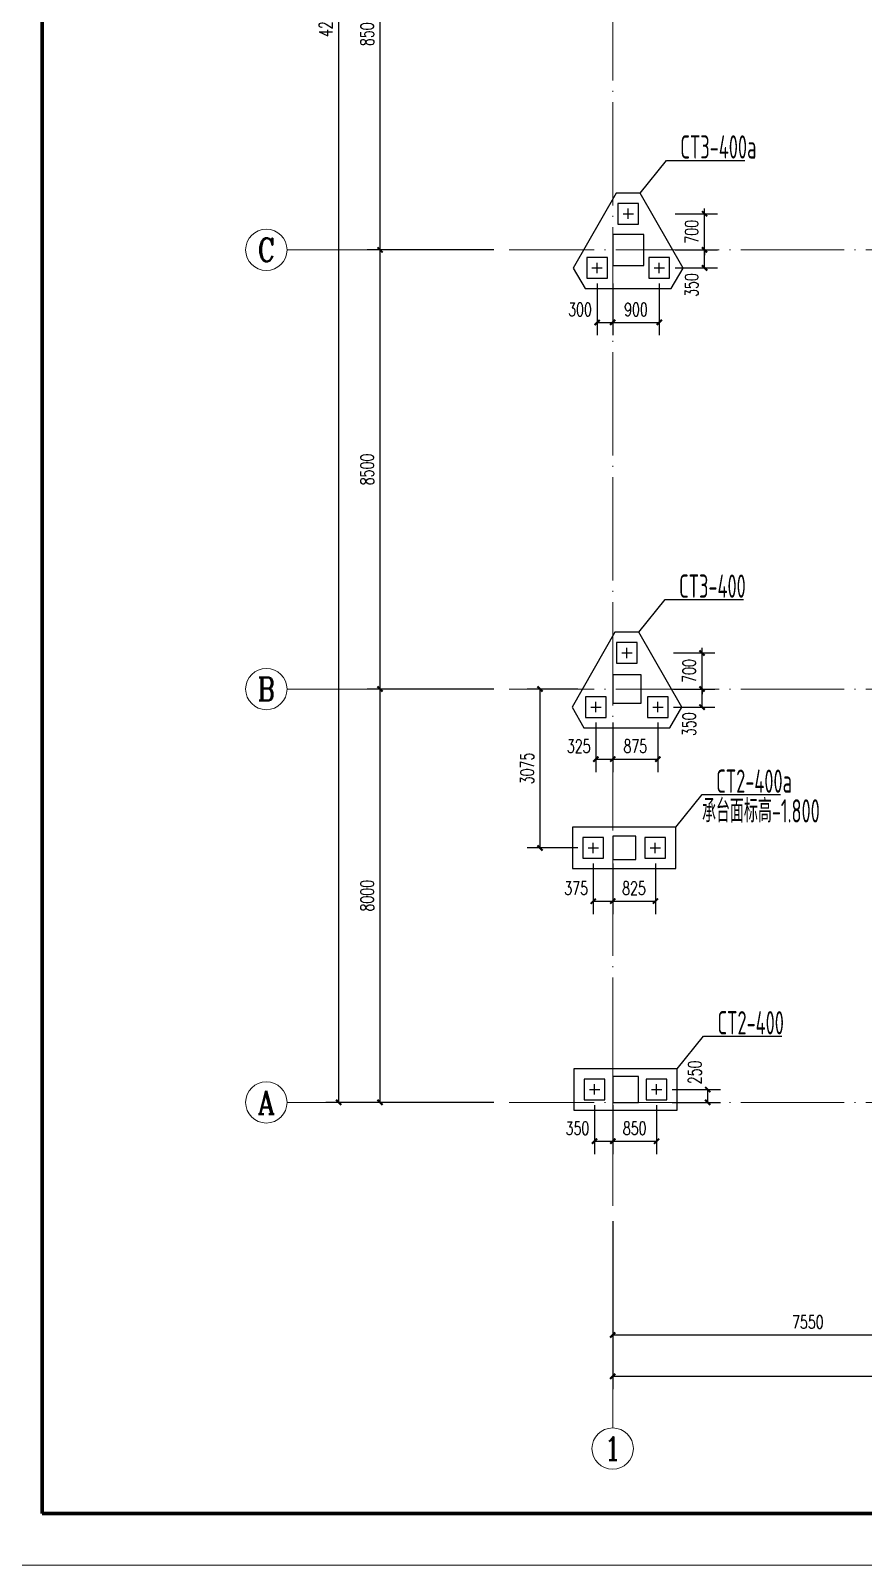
# Model space of a CAD drawing. Extents: x 3968514 to 5230306, y -516551 to -228246.
# Drawn here: x 4485464 to 4501570, y -359553 to -329853 of the extents above; entities that cross this region are included whole.
import ezdxf
from ezdxf.enums import TextEntityAlignment as Align

# ---------------------------------------------------------------- set-up
doc = ezdxf.new("R2010")
doc.units = 0
doc.header["$LTSCALE"] = 1000
doc.header["$MEASUREMENT"] = 0
doc.linetypes.add('DOTE', pattern=[2.42, 2, -0.2, 0.02, -0.2])
doc.linetypes.add('线型4', pattern=[300, 200, -100])
for name, color, linetype, lineweight in [('AXIS', 3, 'Continuous', 15), ('AXIS_TEXT', 7, 'Continuous', 15), ('BASE-CT', 21, 'Continuous', 25), ('BASE-ZM', 211, 'Continuous', 25), ('DOTE', 1, 'DOTE', 9), ('FRAME', 3, 'Continuous', 18), ('PUB_DIM', 3, 'Continuous', 15)]:
    doc.layers.add(name, color=color, linetype=linetype, lineweight=lineweight)
doc.layers.add('COLU', color=7, linetype='Continuous')
doc.layers.add('承台编号', color=2, linetype='Continuous')
doc.styles.add('_TCH_AXIS', font='COMPLEX', dxfattribs={"bigfont": 'GBCBIG'})
doc.styles.add('_TCH_DIM_T3', font='SIMPLEX.shx', dxfattribs={"width": 0.7, "bigfont": 'GBCBIG.shx'})
doc.styles.add('COMPLEX', font='COMPLEX')
doc.styles.add('TSSD_REIN', font='Tssdeng.shx', dxfattribs={"width": 0.7, "bigfont": 'hztxt.shx'})
doc.dimstyles.new('_TCH_ARCH&&100', dxfattribs={"dimtxt": 255, "dimasz": 100, "dimexe": 250, "dimexo": 300, "dimgap": 122.5, "dimtad": 1, "dimdec": 0, "dimzin": 0, "dimdsep": 46, "dimtxsty": '_TCH_DIM_T3', "dimblk": 'ARCHTICK', "dimcen": 0.09, "dimclrt": 7, "dimazin": 2, "dimtfac": 1, "dimtdec": 0, "dimtix": 1, "dimtmove": 2, "dimatfit": 3, "dimfxl": 150, "dimtolj": 1, "dimtzin": 0, "dimarcsym": 0})

# ---------------------------------------------------------------- blocks, each defined once
blk = doc.blocks.new('A$C0B803521')
at = {"layer": 'FRAME', "lineweight": 140}
for p, q in [((-97543, 92652), (-97543, 35252)), ((-97543, 35252), (-16943, 35252))]:
    blk.add_line(p, q, dxfattribs=at)
at = {"layer": 'FRAME', "lineweight": 18}
blk.add_line((-100043, 34252), (-15943, 34252), dxfattribs=at)
blk = doc.blocks.new('HDHTFHVC')
at = {"layer": 'COLU', "color": 2}
for points in [[(4682266, -354581), (4682266, -353981), (4681666, -353981), (4681666, -354581)], [(4682216, -363056), (4682216, -362506), (4681666, -362506), (4681666, -363056)], [(4682116, -366081), (4682116, -365631), (4681666, -365631), (4681666, -366081)], [(4682166, -370781), (4682166, -370281), (4681666, -370281), (4681666, -370781)]]:
    blk.add_lwpolyline(points, close=True, dxfattribs=at)
blk = doc.blocks.new('_AXISO')
blk.add_circle((0, 0), 0.5)
at = {"layer": 'AXIS_TEXT', "style": 'COMPLEX', "width": 1.041667}
blk.add_attdef('A', text='', height=0.56, dxfattribs=at).set_placement((-0.25, -0.28), (0.25, -0.28), align=Align.FIT)
blk = doc.blocks.new('_ArchTick')
at = {"color": 0, "linetype": 'ByBlock', "const_width": 0.4}
blk.add_lwpolyline([(-0.5, -0.5), (0.5, 0.5)], dxfattribs=at)
blk = doc.blocks.new('*D1341')
at = {"layer": 'AXIS', "color": 0, "lineweight": -2, "transparency": 16777216}
for p, q in [((0, -44300), (0, -47550)), ((17000, -44300), (17000, -47550)), ((0, -47300), (17000, -47300))]:
    blk.add_line(p, q, dxfattribs=at)
at = {"layer": 'Defpoints', "color": 0, "transparency": 16777216}
for p in [(0, -44000), (17000, -44000), (17000, -47300)]:
    blk.add_point(p, dxfattribs=at)
at = {"layer": 'AXIS', "color": 0, "lineweight": -2, "transparency": 16777216, "xscale": 100, "yscale": 100, "zscale": 100, "rotation": 180}
blk.add_blockref('_ArchTick', (0, -47300), dxfattribs=at)
at = {"layer": 'AXIS', "color": 0, "lineweight": -2, "transparency": 16777216, "xscale": 100, "yscale": 100, "zscale": 100}
blk.add_blockref('_ArchTick', (17000, -47300), dxfattribs=at)
at = {"layer": 'AXIS', "color": 7, "transparency": 16777216, "insert": (8500, -47050), "char_height": 255, "attachment_point": 5, "style": '_TCH_DIM_T3'}
blk.add_mtext('\\A1;17000', dxfattribs=at)
blk = doc.blocks.new('*D1342')
at = {"layer": 'AXIS', "color": 0, "lineweight": -2, "transparency": 16777216}
for p, q in [((0, -44300), (0, -46750)), ((7550, -44300), (7550, -46750)), ((0, -46500), (7550, -46500))]:
    blk.add_line(p, q, dxfattribs=at)
at = {"layer": 'Defpoints', "color": 0, "transparency": 16777216}
for p in [(0, -44000), (7550, -44000), (7550, -46500)]:
    blk.add_point(p, dxfattribs=at)
at = {"layer": 'AXIS', "color": 0, "lineweight": -2, "transparency": 16777216, "xscale": 100, "yscale": 100, "zscale": 100, "rotation": 180}
blk.add_blockref('_ArchTick', (0, -46500), dxfattribs=at)
at = {"layer": 'AXIS', "color": 0, "lineweight": -2, "transparency": 16777216, "xscale": 100, "yscale": 100, "zscale": 100}
blk.add_blockref('_ArchTick', (7550, -46500), dxfattribs=at)
at = {"layer": 'AXIS', "color": 7, "transparency": 16777216, "insert": (3775, -46250), "char_height": 255, "attachment_point": 5, "style": '_TCH_DIM_T3'}
blk.add_mtext('\\A1;7550', dxfattribs=at)
blk = doc.blocks.new('*D1353')
at = {"layer": 'AXIS', "color": 0, "lineweight": -2, "transparency": 16777216}
for p, q in [((-2300, 0), (-5550, 0)), ((-5300, -42000), (-5300, 0)), ((-2300, -42000), (-5550, -42000))]:
    blk.add_line(p, q, dxfattribs=at)
at = {"layer": 'Defpoints', "color": 0, "transparency": 16777216}
for p in [(-5300, 0), (-2000, 0), (-2000, -42000)]:
    blk.add_point(p, dxfattribs=at)
at = {"layer": 'AXIS', "color": 0, "lineweight": -2, "transparency": 16777216, "xscale": 100, "yscale": 100, "zscale": 100}
for p, rotation in [((-5300, 0), 90), ((-5300, -42000), 270)]:
    blk.add_blockref('_ArchTick', p, dxfattribs=dict(at, rotation=rotation))
at = {"layer": 'AXIS', "color": 7, "transparency": 16777216, "insert": (-5550, -21000), "char_height": 255, "attachment_point": 5, "rotation": 90, "style": '_TCH_DIM_T3'}
blk.add_mtext('\\A1;42000', dxfattribs=at)
blk = doc.blocks.new('*D1354')
at = {"layer": 'AXIS', "color": 0, "lineweight": -2, "transparency": 16777216}
for p, q in [((-2300, -34000), (-4750, -34000)), ((-4500, -42000), (-4500, -34000)), ((-2300, -42000), (-4750, -42000))]:
    blk.add_line(p, q, dxfattribs=at)
at = {"layer": 'Defpoints', "color": 0, "transparency": 16777216}
for p in [(-4500, -34000), (-2000, -34000), (-2000, -42000)]:
    blk.add_point(p, dxfattribs=at)
at = {"layer": 'AXIS', "color": 0, "lineweight": -2, "transparency": 16777216, "xscale": 100, "yscale": 100, "zscale": 100}
for p, rotation in [((-4500, -34000), 90), ((-4500, -42000), 270)]:
    blk.add_blockref('_ArchTick', p, dxfattribs=dict(at, rotation=rotation))
at = {"layer": 'AXIS', "color": 7, "transparency": 16777216, "insert": (-4750, -38000), "char_height": 255, "attachment_point": 5, "rotation": 90, "style": '_TCH_DIM_T3'}
blk.add_mtext('\\A1;8000', dxfattribs=at)
blk = doc.blocks.new('*D1355')
at = {"layer": 'AXIS', "color": 0, "lineweight": -2, "transparency": 16777216}
for p, q in [((-2300, -25500), (-4750, -25500)), ((-4500, -34000), (-4500, -25500)), ((-2300, -34000), (-4750, -34000))]:
    blk.add_line(p, q, dxfattribs=at)
at = {"layer": 'Defpoints', "color": 0, "transparency": 16777216}
for p in [(-4500, -25500), (-2000, -25500), (-2000, -34000)]:
    blk.add_point(p, dxfattribs=at)
at = {"layer": 'AXIS', "color": 0, "lineweight": -2, "transparency": 16777216, "xscale": 100, "yscale": 100, "zscale": 100}
for p, rotation in [((-4500, -25500), 90), ((-4500, -34000), 270)]:
    blk.add_blockref('_ArchTick', p, dxfattribs=dict(at, rotation=rotation))
at = {"layer": 'AXIS', "color": 7, "transparency": 16777216, "insert": (-4750, -29750), "char_height": 255, "attachment_point": 5, "rotation": 90, "style": '_TCH_DIM_T3'}
blk.add_mtext('\\A1;8500', dxfattribs=at)
blk = doc.blocks.new('*D1356')
at = {"layer": 'AXIS', "color": 0, "lineweight": -2, "transparency": 16777216}
for p, q in [((-2300, -17000), (-4750, -17000)), ((-4500, -25500), (-4500, -17000)), ((-2300, -25500), (-4750, -25500))]:
    blk.add_line(p, q, dxfattribs=at)
at = {"layer": 'Defpoints', "color": 0, "transparency": 16777216}
for p in [(-4500, -17000), (-2000, -17000), (-2000, -25500)]:
    blk.add_point(p, dxfattribs=at)
at = {"layer": 'AXIS', "color": 0, "lineweight": -2, "transparency": 16777216, "xscale": 100, "yscale": 100, "zscale": 100}
for p, rotation in [((-4500, -17000), 90), ((-4500, -25500), 270)]:
    blk.add_blockref('_ArchTick', p, dxfattribs=dict(at, rotation=rotation))
at = {"layer": 'AXIS', "color": 7, "transparency": 16777216, "insert": (-4750, -21250), "char_height": 255, "attachment_point": 5, "rotation": 90, "style": '_TCH_DIM_T3'}
blk.add_mtext('\\A1;8500', dxfattribs=at)
blk = doc.blocks.new('*D1309')
at = {"layer": 'Defpoints', "color": 0, "transparency": 16777216}
for p in [(4497629, -334095), (4498499, -334095), (4497629, -334445)]:
    blk.add_point(p, dxfattribs=at)
at = {"layer": 'PUB_DIM', "color": 0, "lineweight": -2, "transparency": 16777216}
for p, q in [((4497929, -334095), (4498749, -334095)), ((4498499, -334445), (4498499, -334095)), ((4497929, -334445), (4498749, -334445))]:
    blk.add_line(p, q, dxfattribs=at)
at = {"layer": 'PUB_DIM', "color": 0, "lineweight": -2, "transparency": 16777216, "xscale": 100, "yscale": 100, "zscale": 100}
for p, rotation in [((4498499, -334095), 90), ((4498499, -334445), 270)]:
    blk.add_blockref('_ArchTick', p, dxfattribs=dict(at, rotation=rotation))
at = {"layer": 'PUB_DIM', "color": 7, "transparency": 16777216, "insert": (4498249, -334776), "char_height": 255, "attachment_point": 5, "rotation": 90, "style": '_TCH_DIM_T3'}
blk.add_mtext('\\A1;350', dxfattribs=at)
blk = doc.blocks.new('*D1310')
at = {"layer": 'Defpoints', "color": 0, "transparency": 16777216}
for p in [(4497629, -333395), (4498499, -333395), (4497629, -334095)]:
    blk.add_point(p, dxfattribs=at)
at = {"layer": 'PUB_DIM', "color": 0, "lineweight": -2, "transparency": 16777216}
for p, q in [((4497929, -333395), (4498749, -333395)), ((4498499, -333395), (4498499, -333295)), ((4498499, -334095), (4498499, -333395)), ((4497929, -334095), (4498749, -334095)), ((4498499, -334095), (4498499, -334195))]:
    blk.add_line(p, q, dxfattribs=at)
at = {"layer": 'PUB_DIM', "color": 0, "lineweight": -2, "transparency": 16777216, "xscale": 100, "yscale": 100, "zscale": 100}
for p, rotation in [((4498499, -333395), 270), ((4498499, -334095), 90)]:
    blk.add_blockref('_ArchTick', p, dxfattribs=dict(at, rotation=rotation))
at = {"layer": 'PUB_DIM', "color": 7, "transparency": 16777216, "insert": (4498249, -333745), "char_height": 255, "attachment_point": 5, "rotation": 90, "style": '_TCH_DIM_T3'}
blk.add_mtext('\\A1;700', dxfattribs=at)
blk = doc.blocks.new('*D1311')
at = {"layer": 'Defpoints', "color": 0, "transparency": 16777216}
for p in [(4496422, -334445), (4496722, -334445), (4496722, -335498)]:
    blk.add_point(p, dxfattribs=at)
at = {"layer": 'PUB_DIM', "color": 0, "lineweight": -2, "transparency": 16777216}
for p, q in [((4496422, -334745), (4496422, -335748)), ((4496722, -334745), (4496722, -335748)), ((4496422, -335498), (4496722, -335498))]:
    blk.add_line(p, q, dxfattribs=at)
at = {"layer": 'PUB_DIM', "color": 0, "lineweight": -2, "transparency": 16777216, "xscale": 100, "yscale": 100, "zscale": 100, "rotation": 180}
blk.add_blockref('_ArchTick', (4496422, -335498), dxfattribs=at)
at = {"layer": 'PUB_DIM', "color": 0, "lineweight": -2, "transparency": 16777216, "xscale": 100, "yscale": 100, "zscale": 100}
blk.add_blockref('_ArchTick', (4496722, -335498), dxfattribs=at)
at = {"layer": 'PUB_DIM', "color": 7, "transparency": 16777216, "insert": (4496090, -335248), "char_height": 255, "attachment_point": 5, "style": '_TCH_DIM_T3'}
blk.add_mtext('\\A1;300', dxfattribs=at)
blk = doc.blocks.new('*D1312')
at = {"layer": 'Defpoints', "color": 0, "transparency": 16777216}
for p in [(4496722, -334445), (4497622, -334445), (4497622, -335498)]:
    blk.add_point(p, dxfattribs=at)
at = {"layer": 'PUB_DIM', "color": 0, "lineweight": -2, "transparency": 16777216}
for p, q in [((4496722, -334745), (4496722, -335748)), ((4497622, -334745), (4497622, -335748)), ((4496722, -335498), (4497622, -335498))]:
    blk.add_line(p, q, dxfattribs=at)
at = {"layer": 'PUB_DIM', "color": 0, "lineweight": -2, "transparency": 16777216, "xscale": 100, "yscale": 100, "zscale": 100, "rotation": 180}
blk.add_blockref('_ArchTick', (4496722, -335498), dxfattribs=at)
at = {"layer": 'PUB_DIM', "color": 0, "lineweight": -2, "transparency": 16777216, "xscale": 100, "yscale": 100, "zscale": 100}
blk.add_blockref('_ArchTick', (4497622, -335498), dxfattribs=at)
at = {"layer": 'PUB_DIM', "color": 7, "transparency": 16777216, "insert": (4497172, -335248), "char_height": 255, "attachment_point": 5, "style": '_TCH_DIM_T3'}
blk.add_mtext('\\A1;900', dxfattribs=at)
blk = doc.blocks.new('*D1324')
at = {"layer": 'Defpoints', "color": 0, "transparency": 16777216}
for p in [(4495317, -342595), (4496347, -342595), (4496347, -345670)]:
    blk.add_point(p, dxfattribs=at)
at = {"layer": 'PUB_DIM', "color": 0, "lineweight": -2, "transparency": 16777216}
for p, q in [((4496047, -342595), (4495067, -342595)), ((4495317, -345670), (4495317, -342595)), ((4496047, -345670), (4495067, -345670))]:
    blk.add_line(p, q, dxfattribs=at)
at = {"layer": 'PUB_DIM', "color": 0, "lineweight": -2, "transparency": 16777216, "xscale": 100, "yscale": 100, "zscale": 100}
for p, rotation in [((4495317, -342595), 90), ((4495317, -345670), 270)]:
    blk.add_blockref('_ArchTick', p, dxfattribs=dict(at, rotation=rotation))
at = {"layer": 'PUB_DIM', "color": 7, "transparency": 16777216, "insert": (4495067, -344132), "char_height": 255, "attachment_point": 5, "rotation": 90, "style": '_TCH_DIM_T3'}
blk.add_mtext('\\A1;3075', dxfattribs=at)
blk = doc.blocks.new('*D1325')
at = {"layer": 'Defpoints', "color": 0, "transparency": 16777216}
for p in [(4497597, -342595), (4498450, -342595), (4497597, -342945)]:
    blk.add_point(p, dxfattribs=at)
at = {"layer": 'PUB_DIM', "color": 0, "lineweight": -2, "transparency": 16777216}
for p, q in [((4497897, -342595), (4498700, -342595)), ((4498450, -342945), (4498450, -342595)), ((4497897, -342945), (4498700, -342945))]:
    blk.add_line(p, q, dxfattribs=at)
at = {"layer": 'PUB_DIM', "color": 0, "lineweight": -2, "transparency": 16777216, "xscale": 100, "yscale": 100, "zscale": 100}
for p, rotation in [((4498450, -342595), 90), ((4498450, -342945), 270)]:
    blk.add_blockref('_ArchTick', p, dxfattribs=dict(at, rotation=rotation))
at = {"layer": 'PUB_DIM', "color": 7, "transparency": 16777216, "insert": (4498200, -343276), "char_height": 255, "attachment_point": 5, "rotation": 90, "style": '_TCH_DIM_T3'}
blk.add_mtext('\\A1;350', dxfattribs=at)
blk = doc.blocks.new('*D1326')
at = {"layer": 'Defpoints', "color": 0, "transparency": 16777216}
for p in [(4497597, -341895), (4498450, -341895), (4497597, -342595)]:
    blk.add_point(p, dxfattribs=at)
at = {"layer": 'PUB_DIM', "color": 0, "lineweight": -2, "transparency": 16777216}
for p, q in [((4498450, -341895), (4498450, -341795)), ((4497897, -341895), (4498700, -341895)), ((4498450, -342595), (4498450, -341895)), ((4497897, -342595), (4498700, -342595)), ((4498450, -342595), (4498450, -342695))]:
    blk.add_line(p, q, dxfattribs=at)
at = {"layer": 'PUB_DIM', "color": 0, "lineweight": -2, "transparency": 16777216, "xscale": 100, "yscale": 100, "zscale": 100}
for p, rotation in [((4498450, -341895), 270), ((4498450, -342595), 90)]:
    blk.add_blockref('_ArchTick', p, dxfattribs=dict(at, rotation=rotation))
at = {"layer": 'PUB_DIM', "color": 7, "transparency": 16777216, "insert": (4498200, -342245), "char_height": 255, "attachment_point": 5, "rotation": 90, "style": '_TCH_DIM_T3'}
blk.add_mtext('\\A1;700', dxfattribs=at)
blk = doc.blocks.new('*D1327')
at = {"layer": 'Defpoints', "color": 0, "transparency": 16777216}
for p in [(4496397, -342945), (4496722, -342945), (4496722, -343951)]:
    blk.add_point(p, dxfattribs=at)
at = {"layer": 'PUB_DIM', "color": 0, "lineweight": -2, "transparency": 16777216}
for p, q in [((4496397, -343245), (4496397, -344201)), ((4496722, -343245), (4496722, -344201)), ((4496397, -343951), (4496722, -343951))]:
    blk.add_line(p, q, dxfattribs=at)
at = {"layer": 'PUB_DIM', "color": 0, "lineweight": -2, "transparency": 16777216, "xscale": 100, "yscale": 100, "zscale": 100, "rotation": 180}
blk.add_blockref('_ArchTick', (4496397, -343951), dxfattribs=at)
at = {"layer": 'PUB_DIM', "color": 0, "lineweight": -2, "transparency": 16777216, "xscale": 100, "yscale": 100, "zscale": 100}
blk.add_blockref('_ArchTick', (4496722, -343951), dxfattribs=at)
at = {"layer": 'PUB_DIM', "color": 7, "transparency": 16777216, "insert": (4496065, -343701), "char_height": 255, "attachment_point": 5, "style": '_TCH_DIM_T3'}
blk.add_mtext('\\A1;325', dxfattribs=at)
blk = doc.blocks.new('*D1328')
at = {"layer": 'Defpoints', "color": 0, "transparency": 16777216}
for p in [(4496722, -342945), (4497597, -342945), (4497597, -343951)]:
    blk.add_point(p, dxfattribs=at)
at = {"layer": 'PUB_DIM', "color": 0, "lineweight": -2, "transparency": 16777216}
for p, q in [((4496722, -343245), (4496722, -344201)), ((4497597, -343245), (4497597, -344201)), ((4496722, -343951), (4497597, -343951))]:
    blk.add_line(p, q, dxfattribs=at)
at = {"layer": 'PUB_DIM', "color": 0, "lineweight": -2, "transparency": 16777216, "xscale": 100, "yscale": 100, "zscale": 100, "rotation": 180}
blk.add_blockref('_ArchTick', (4496722, -343951), dxfattribs=at)
at = {"layer": 'PUB_DIM', "color": 0, "lineweight": -2, "transparency": 16777216, "xscale": 100, "yscale": 100, "zscale": 100}
blk.add_blockref('_ArchTick', (4497597, -343951), dxfattribs=at)
at = {"layer": 'PUB_DIM', "color": 7, "transparency": 16777216, "insert": (4497159, -343701), "char_height": 255, "attachment_point": 5, "style": '_TCH_DIM_T3'}
blk.add_mtext('\\A1;875', dxfattribs=at)
blk = doc.blocks.new('*D1329')
at = {"layer": 'Defpoints', "color": 0, "transparency": 16777216}
for p in [(4496347, -345670), (4496722, -345670), (4496722, -346700)]:
    blk.add_point(p, dxfattribs=at)
at = {"layer": 'PUB_DIM', "color": 0, "lineweight": -2, "transparency": 16777216}
for p, q in [((4496347, -345970), (4496347, -346950)), ((4496722, -345970), (4496722, -346950)), ((4496347, -346700), (4496722, -346700))]:
    blk.add_line(p, q, dxfattribs=at)
at = {"layer": 'PUB_DIM', "color": 0, "lineweight": -2, "transparency": 16777216, "xscale": 100, "yscale": 100, "zscale": 100, "rotation": 180}
blk.add_blockref('_ArchTick', (4496347, -346700), dxfattribs=at)
at = {"layer": 'PUB_DIM', "color": 0, "lineweight": -2, "transparency": 16777216, "xscale": 100, "yscale": 100, "zscale": 100}
blk.add_blockref('_ArchTick', (4496722, -346700), dxfattribs=at)
at = {"layer": 'PUB_DIM', "color": 7, "transparency": 16777216, "insert": (4496015, -346450), "char_height": 255, "attachment_point": 5, "style": '_TCH_DIM_T3'}
blk.add_mtext('\\A1;375', dxfattribs=at)
blk = doc.blocks.new('*D1330')
at = {"layer": 'Defpoints', "color": 0, "transparency": 16777216}
for p in [(4496722, -345670), (4497547, -345670), (4497547, -346700)]:
    blk.add_point(p, dxfattribs=at)
at = {"layer": 'PUB_DIM', "color": 0, "lineweight": -2, "transparency": 16777216}
for p, q in [((4496722, -345970), (4496722, -346950)), ((4497547, -345970), (4497547, -346950)), ((4496722, -346700), (4497547, -346700))]:
    blk.add_line(p, q, dxfattribs=at)
at = {"layer": 'PUB_DIM', "color": 0, "lineweight": -2, "transparency": 16777216, "xscale": 100, "yscale": 100, "zscale": 100, "rotation": 180}
blk.add_blockref('_ArchTick', (4496722, -346700), dxfattribs=at)
at = {"layer": 'PUB_DIM', "color": 0, "lineweight": -2, "transparency": 16777216, "xscale": 100, "yscale": 100, "zscale": 100}
blk.add_blockref('_ArchTick', (4497547, -346700), dxfattribs=at)
at = {"layer": 'PUB_DIM', "color": 7, "transparency": 16777216, "insert": (4497134, -346450), "char_height": 255, "attachment_point": 5, "style": '_TCH_DIM_T3'}
blk.add_mtext('\\A1;825', dxfattribs=at)
blk = doc.blocks.new('*D1331')
at = {"layer": 'Defpoints', "color": 0, "transparency": 16777216}
for p in [(4497572, -350345), (4498560, -350345), (4497572, -350595)]:
    blk.add_point(p, dxfattribs=at)
at = {"layer": 'PUB_DIM', "color": 0, "lineweight": -2, "transparency": 16777216}
for p, q in [((4497872, -350345), (4498810, -350345)), ((4498560, -350595), (4498560, -350345)), ((4497872, -350595), (4498810, -350595))]:
    blk.add_line(p, q, dxfattribs=at)
at = {"layer": 'PUB_DIM', "color": 0, "lineweight": -2, "transparency": 16777216, "xscale": 100, "yscale": 100, "zscale": 100}
for p, rotation in [((4498560, -350345), 90), ((4498560, -350595), 270)]:
    blk.add_blockref('_ArchTick', p, dxfattribs=dict(at, rotation=rotation))
at = {"layer": 'PUB_DIM', "color": 7, "transparency": 16777216, "insert": (4498310, -350013), "char_height": 255, "attachment_point": 5, "rotation": 90, "style": '_TCH_DIM_T3'}
blk.add_mtext('\\A1;250', dxfattribs=at)
blk = doc.blocks.new('*D1339')
at = {"layer": 'Defpoints', "color": 0, "transparency": 16777216}
for p in [(4496372, -350345), (4496722, -350345), (4496722, -351345)]:
    blk.add_point(p, dxfattribs=at)
at = {"layer": 'PUB_DIM', "color": 0, "lineweight": -2, "transparency": 16777216}
for p, q in [((4496372, -350645), (4496372, -351595)), ((4496722, -350645), (4496722, -351595)), ((4496372, -351345), (4496722, -351345))]:
    blk.add_line(p, q, dxfattribs=at)
at = {"layer": 'PUB_DIM', "color": 0, "lineweight": -2, "transparency": 16777216, "xscale": 100, "yscale": 100, "zscale": 100, "rotation": 180}
blk.add_blockref('_ArchTick', (4496372, -351345), dxfattribs=at)
at = {"layer": 'PUB_DIM', "color": 0, "lineweight": -2, "transparency": 16777216, "xscale": 100, "yscale": 100, "zscale": 100}
blk.add_blockref('_ArchTick', (4496722, -351345), dxfattribs=at)
at = {"layer": 'PUB_DIM', "color": 7, "transparency": 16777216, "insert": (4496040, -351095), "char_height": 255, "attachment_point": 5, "style": '_TCH_DIM_T3'}
blk.add_mtext('\\A1;350', dxfattribs=at)
blk = doc.blocks.new('*D1340')
at = {"layer": 'Defpoints', "color": 0, "transparency": 16777216}
for p in [(4496722, -350345), (4497572, -350345), (4497572, -351345)]:
    blk.add_point(p, dxfattribs=at)
at = {"layer": 'PUB_DIM', "color": 0, "lineweight": -2, "transparency": 16777216}
for p, q in [((4496722, -350645), (4496722, -351595)), ((4497572, -350645), (4497572, -351595)), ((4496722, -351345), (4497572, -351345))]:
    blk.add_line(p, q, dxfattribs=at)
at = {"layer": 'PUB_DIM', "color": 0, "lineweight": -2, "transparency": 16777216, "xscale": 100, "yscale": 100, "zscale": 100, "rotation": 180}
blk.add_blockref('_ArchTick', (4496722, -351345), dxfattribs=at)
at = {"layer": 'PUB_DIM', "color": 0, "lineweight": -2, "transparency": 16777216, "xscale": 100, "yscale": 100, "zscale": 100}
blk.add_blockref('_ArchTick', (4497572, -351345), dxfattribs=at)
at = {"layer": 'PUB_DIM', "color": 7, "transparency": 16777216, "insert": (4497147, -351095), "char_height": 255, "attachment_point": 5, "style": '_TCH_DIM_T3'}
blk.add_mtext('\\A1;850', dxfattribs=at)
blk = doc.blocks.new('A$Cbcbeac01')
at = {"layer": 'AXIS'}
for p, q in [((-2300, -25500), (-6300, -25500)), ((-2300, -34000), (-6300, -34000)), ((-2300, -42000), (-6300, -42000)), ((0, -44300), (0, -48300))]:
    blk.add_line(p, q, dxfattribs=at)
at = {"layer": 'DOTE'}
for p, q in [((0, -44000), (0, 2000)), ((19000, -25500), (-2000, -25500)), ((19000, -34000), (-2000, -34000)), ((19000, -42000), (-2000, -42000))]:
    blk.add_line(p, q, dxfattribs=at)
at = {"layer": 'AXIS'}
ref = blk.add_blockref('_AXISO', (-6700, -25500), dxfattribs=dict(at, xscale=800, yscale=800, zscale=800))
ref.add_attrib('A', 'C', dxfattribs={"layer": 'AXIS_TEXT', "height": 452, "style": '_TCH_AXIS', "width": 1.024}).set_placement((-6865.3, -25726), (-6534.7, -25726), align=Align.FIT)
ref = blk.add_blockref('_AXISO', (-6700, -34000), dxfattribs=dict(at, xscale=800, yscale=800, zscale=800))
ref.add_attrib('A', 'B', dxfattribs={"layer": 'AXIS_TEXT', "height": 448.3, "style": '_TCH_AXIS', "width": 0.924665}).set_placement((-6867.8, -34224.2), (-6532.2, -34224.2), align=Align.FIT)
ref = blk.add_blockref('_AXISO', (-6700, -42000), dxfattribs=dict(at, xscale=800, yscale=800, zscale=800))
ref.add_attrib('A', 'A', dxfattribs={"layer": 'AXIS_TEXT', "height": 450.2, "style": '_TCH_AXIS', "width": 0.863198}).set_placement((-6866.5, -42225.1), (-6533.5, -42225.1), align=Align.FIT)
ref = blk.add_blockref('_AXISO', (0, -48700), dxfattribs=dict(at, xscale=800, yscale=800, zscale=800))
ref.add_attrib('A', '1', dxfattribs={"layer": 'AXIS_TEXT', "height": 449.3, "style": '_TCH_AXIS', "width": 1.736434}).set_placement((-167.2, -48924.6), (167.2, -48924.6), align=Align.FIT)
for p1, p2, distance, picture, middle in [((-2000, -42000), (-2000, 0), 3300, '*D1353', (-5550, -21000)), ((-2000, -25500), (-2000, -17000), 2500, '*D1356', (-4750, -21250)), ((-2000, -34000), (-2000, -25500), 2500, '*D1355', (-4750, -29750)), ((-2000, -42000), (-2000, -34000), 2500, '*D1354', (-4750, -38000)), ((0, -44000), (17000, -44000), -3300, '*D1341', (8500, -47050)), ((0, -44000), (7550, -44000), -2500, '*D1342', (3775, -46250))]:
    dim = blk.add_aligned_dim(p1=p1, p2=p2, distance=distance, dimstyle='_TCH_ARCH&&100', dxfattribs=at)
    dim.commit()
    dim.dimension.update_dxf_attribs({"geometry": picture, "text_midpoint": middle})

msp = doc.modelspace()

# ---------------------------------------------------------------- linework, layer by layer
at = {"layer": 'BASE-CT', "linetype": 'Continuous', "elevation": -0.30417}
for points in [[(4496789.4644, -332994.70505), (4495960.01225, -334446.24607), (4496191.24662, -334844.70505), (4497851.94096, -334844.70505), (4498083.17533, -334446.24607), (4497253.72221, -332994.70505)], [(4496764.4644, -341494.70505), (4495935.01225, -342946.24705), (4496166.24662, -343344.70603), (4497826.94096, -343344.70603), (4498058.17533, -342946.24705), (4497228.72221, -341494.70505)], [(4495946.5933, -346069.70603), (4497946.5933, -346069.70603), (4497946.5933, -345269.70603), (4495946.5933, -345269.70603)], [(4495971.5933, -350744.70603), (4497971.5933, -350744.70603), (4497971.5933, -349944.70603), (4495971.5933, -349944.70603)]]:
    msp.add_lwpolyline(points, close=True, dxfattribs=at)
at = {"layer": 'BASE-ZM', "linetype": '线型4', "elevation": -0.30417}
for points in [[(4496821.5933, -333594.70505), (4497221.5933, -333594.70505), (4497221.5933, -333194.70505), (4496821.5933, -333194.70505)], [(4496221.5933, -334644.70505), (4496621.5933, -334644.70505), (4496621.5933, -334244.70505), (4496221.5933, -334244.70505)], [(4497421.5933, -334644.70505), (4497821.5933, -334644.70505), (4497821.5933, -334244.70505), (4497421.5933, -334244.70505)], [(4496796.5933, -342094.70505), (4497196.5933, -342094.70505), (4497196.5933, -341694.70505), (4496796.5933, -341694.70505)], [(4496196.5933, -343144.70603), (4496596.5933, -343144.70603), (4496596.5933, -342744.70603), (4496196.5933, -342744.70603)], [(4497396.5933, -343144.70603), (4497796.5933, -343144.70603), (4497796.5933, -342744.70603), (4497396.5933, -342744.70603)], [(4496146.5933, -345869.70603), (4496546.5933, -345869.70603), (4496546.5933, -345469.70603), (4496146.5933, -345469.70603)], [(4497346.5933, -345869.70603), (4497746.5933, -345869.70603), (4497746.5933, -345469.70603), (4497346.5933, -345469.70603)], [(4496171.5933, -350544.70603), (4496571.5933, -350544.70603), (4496571.5933, -350144.70603), (4496171.5933, -350144.70603)], [(4497371.5933, -350544.70603), (4497771.5933, -350544.70603), (4497771.5933, -350144.70603), (4497371.5933, -350144.70603)]]:
    msp.add_lwpolyline(points, close=True, dxfattribs=at)
for points in [[(4496921.5933, -333394.70505), (4497121.5933, -333394.70505)], [(4497021.5933, -333494.70505), (4497021.5933, -333294.70505)], [(4496421.5933, -334544.70505), (4496421.5933, -334344.70505)], [(4497621.5933, -334544.70505), (4497621.5933, -334344.70505)], [(4496321.5933, -334444.70505), (4496521.5933, -334444.70505)], [(4497521.5933, -334444.70505), (4497721.5933, -334444.70505)], [(4496996.5933, -341994.70505), (4496996.5933, -341794.70505)], [(4496896.5933, -341894.70505), (4497096.5933, -341894.70505)], [(4496296.5933, -342944.70603), (4496496.5933, -342944.70603)], [(4496396.5933, -343044.70603), (4496396.5933, -342844.70603)], [(4497496.5933, -342944.70603), (4497696.5933, -342944.70603)], [(4497596.5933, -343044.70603), (4497596.5933, -342844.70603)], [(4496246.5933, -345669.70603), (4496446.5933, -345669.70603)], [(4496346.5933, -345769.70603), (4496346.5933, -345569.70603)], [(4497446.5933, -345669.70603), (4497646.5933, -345669.70603)], [(4497546.5933, -345769.70603), (4497546.5933, -345569.70603)], [(4496271.5933, -350344.70603), (4496471.5933, -350344.70603)], [(4496371.5933, -350444.70603), (4496371.5933, -350244.70603)], [(4497471.5933, -350344.70603), (4497671.5933, -350344.70603)], [(4497571.5933, -350444.70603), (4497571.5933, -350244.70603)]]:
    msp.add_lwpolyline(points, dxfattribs=at)
at = {"layer": '承台编号', "color": 3, "elevation": -0.30417}
for points in [[(4497253.72221, -332994.70505), (4497762.22248, -332363.69451), (4499275.29349, -332363.69451)], [(4497228.72221, -341494.70505), (4497737.22248, -340863.69451), (4499250.29349, -340863.69451)], [(4497946.5933, -345269.70603), (4498455.09358, -344638.69548), (4499968.16459, -344638.69548)], [(4497971.59233, -349944.70724), (4498480.0926, -349313.69669), (4499993.16361, -349313.69669)]]:
    msp.add_lwpolyline(points, dxfattribs=at)

# ---------------------------------------------------------------- block references
for name, p in [('A$C0B803521', (4583230.74536, -393805.3043)), ('A$Cbcbeac01', (4496721.5933, -308594.70505, -0.30417))]:
    msp.add_blockref(name, p)
at = {"color": 6}
msp.add_blockref('HDHTFHVC', (-184944.16767, 20186.04242, -0.30417), dxfattribs=at)

# ---------------------------------------------------------------- texts
at = {"layer": '承台编号', "color": 3, "style": 'TSSD_REIN', "width": 0.6}
for s, p in [('CT3-400a', (4498030.33089, -332327.75255, -0.30417)), ('CT3-400', (4498005.33089, -340827.75255, -0.30417)), ('CT2-400a', (4498723.20199, -344602.75353, -0.30417)), ('承台面标高-1.800', (4498450.66565, -345177.65224, -0.30417)), ('CT2-400', (4498748.20101, -349277.75474, -0.30417))]:
    msp.add_text(s, height=450, dxfattribs=at).set_placement(p)

# ---------------------------------------------------------------- dimensions: what is measured, and where the dimension line sits
at = {"layer": 'PUB_DIM', "color": 3}
for p1, p2, distance, picture, middle in [((4497629.00131, -334094.70505), (4497629.00131, -333394.70505), -870.32275, '*D1310', (4498249.32406, -333744.70505)), ((4496721.5933, -334444.70505), (4497621.5933, -334444.70505), -1053.09767, '*D1312', (4497171.5933, -335247.80272)), ((4497596.59562, -342594.70505), (4497596.59562, -341894.70505), -853.39754, '*D1326', (4498199.99316, -342244.70505)), ((4496346.5933, -345669.70603), (4496346.5933, -342594.70505), 1029.14006, '*D1324', (4495067.45324, -344132.20554)), ((4496721.5933, -342944.70603), (4497596.5933, -342944.70603), -1006.15917, '*D1328', (4497159.0933, -343700.8652)), ((4496721.5933, -345669.70603), (4497546.5933, -345669.70603), -1030.38011, '*D1330', (4497134.0933, -346450.08614)), ((4496721.5933, -350344.70603), (4497571.5933, -350344.70603), -1000.07179, '*D1340', (4497146.5933, -351094.77782))]:
    dim = msp.add_aligned_dim(p1=p1, p2=p2, distance=distance, dimstyle='_TCH_ARCH&&100', dxfattribs=at)
    dim.commit()
    dim.dimension.update_dxf_attribs({"geometry": picture, "text_midpoint": middle})
for base, p1, p2, angle, picture, middle in [((4498499.32406, -334094.70505), (4497629.00131, -334444.70505), (4497629.00131, -334094.70505), 90, '*D1309', (4498249.32406, -334776.13362)), ((4496721.5933, -335497.80272), (4496421.5933, -334444.70505), (4496721.5933, -334444.70505), 0, '*D1311', (4496090.16473, -335247.80272)), ((4498449.99316, -342594.70505), (4497596.59562, -342944.70621), (4497596.59562, -342594.70505), 90, '*D1325', (4498199.99316, -343276.13478)), ((4496721.5933, -343950.8652), (4496396.5933, -342944.70603), (4496721.5933, -342944.70603), 0, '*D1327', (4496065.16473, -343700.8652)), ((4496721.5933, -346700.08614), (4496346.5933, -345669.70603), (4496721.5933, -345669.70603), 0, '*D1329', (4496015.16473, -346450.08614)), ((4498559.51984, -350344.70603), (4497571.5933, -350594.70505), (4497571.5933, -350344.70603), 90, '*D1331', (4498309.51984, -350013.27746)), ((4496721.5933, -351344.77782), (4496371.5933, -350344.70603), (4496721.5933, -350344.70603), 0, '*D1339', (4496040.16473, -351094.77782))]:
    dim = msp.add_linear_dim(base=base, p1=p1, p2=p2, angle=angle, dimstyle='_TCH_ARCH&&100', dxfattribs=at)
    dim.commit()
    dim.dimension.update_dxf_attribs({"geometry": picture, "text_midpoint": middle, "dimtype": 161})

doc.saveas('drawing.dxf')
